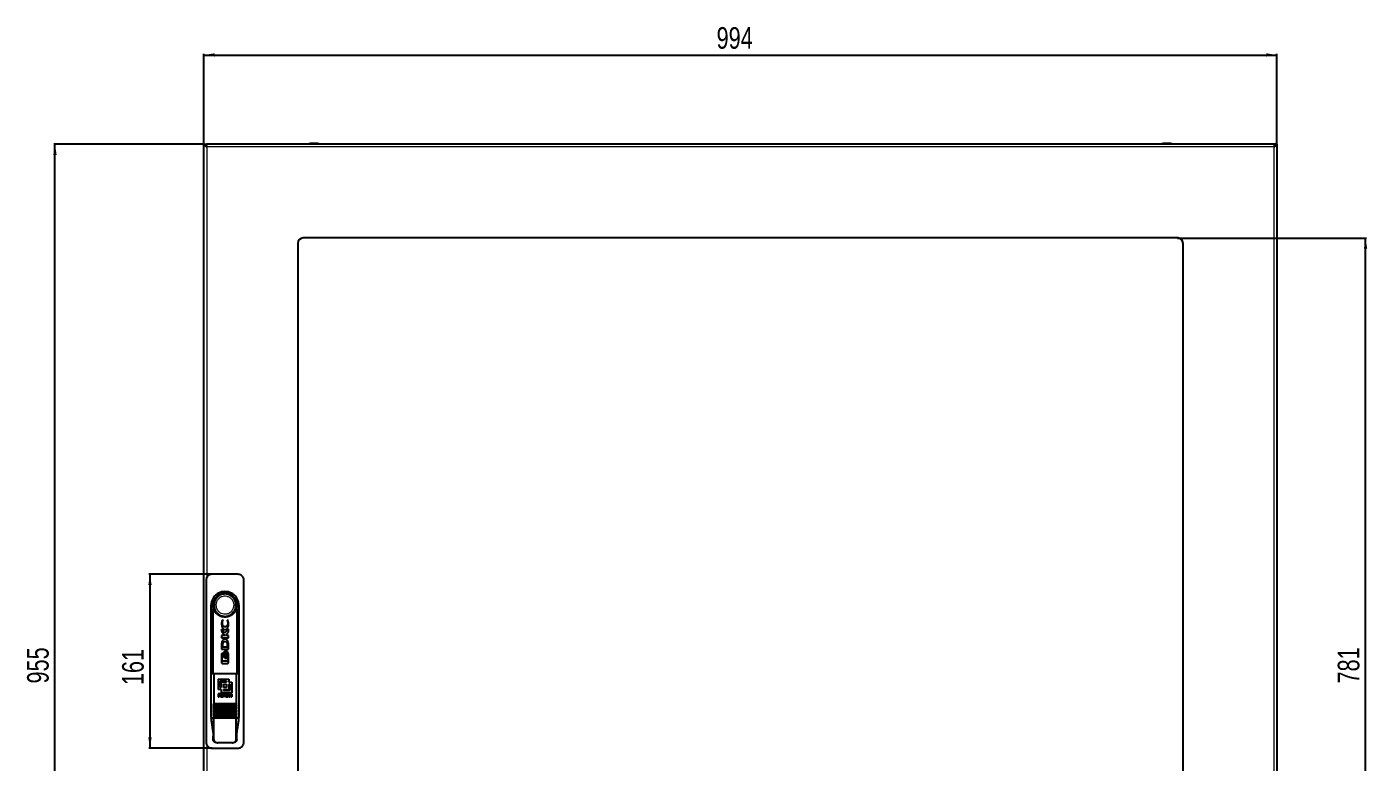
# Model space of a CAD drawing. Header units: millimetres. Extents: x -774 to 1984, y -501 to 869.
# Drawn here: x -774 to 468, y 120 to 801 of the extents above; entities that cross this region are included whole.
import ezdxf

# ---------------------------------------------------------------- set-up
doc = ezdxf.new("R2010")
doc.units = ezdxf.units.MM
doc.layers.add('FORMAT', color=7, linetype='Continuous')
doc.styles.add('SLDTEXTSTYLE0', font='TXT', dxfattribs={"width": 0.75})
doc.dimstyles.new('SLDDIMSTYLE0', dxfattribs={"dimtxt": 20, "dimasz": 10, "dimexe": 0, "dimexo": 0.0625, "dimgap": 5, "dimtad": 2, "dimdec": 1, "dimrnd": 1e-09, "dimzin": 12, "dimdsep": 46, "dimtxsty": 'SLDTEXTSTYLE0', "dimsah": 1, "dimcen": 0.09, "dimadec": 0, "dimazin": 3, "dimtfac": 1, "dimtofl": 0, "dimtmove": 0, "dimatfit": 3, "dimfxl": 0, "dimfrac": 2, "dimtolj": 1, "dimtzin": 12, "dimarcsym": 0})

# ---------------------------------------------------------------- blocks, each defined once
blk = doc.blocks.new('_D')
at = {"layer": 'FORMAT'}
for p, q in [((-609.7, 692.2), (-609.7, 775.7)), ((-609.7, 774.7), (384.3, 774.7)), ((384.3, 692.2), (384.3, 775.7))]:
    blk.add_line(p, q, dxfattribs=at)
for points in [[(-609.7, 774.7), (-599.7, 773.2), (-599.7, 776.3)], [(384.3, 774.7), (374.3, 776.3), (374.3, 773.2)]]:
    blk.add_solid(points, dxfattribs=at)
at = {"layer": 'FORMAT', "insert": (-134.8, 800.5), "char_height": 20, "attachment_point": 1, "style": 'SLDTEXTSTYLE0'}
blk.add_mtext('994', dxfattribs=at)
blk = doc.blocks.new('_D_1')
at = {"layer": 'FORMAT'}
for p, q in [((-609.7, 692.2), (-748.7, 692.2)), ((-747.7, -262.8), (-747.7, 692.2)), ((-609.7, -262.8), (-748.7, -262.8))]:
    blk.add_line(p, q, dxfattribs=at)
for points in [[(-747.7, 692.2), (-749.2, 682.2), (-746.1, 682.2)], [(-747.7, -262.8), (-746.1, -252.8), (-749.2, -252.8)]]:
    blk.add_solid(points, dxfattribs=at)
at = {"layer": 'FORMAT', "insert": (-773.5, 192.6), "char_height": 20, "attachment_point": 1, "rotation": 90, "style": 'SLDTEXTSTYLE0'}
blk.add_mtext('955', dxfattribs=at)
blk = doc.blocks.new('_D_3')
at = {"layer": 'FORMAT'}
for p, q in [((292.3, 605.2), (467.3, 605.2)), ((466.3, -175.8), (466.3, 605.2)), ((292.3, -175.8), (467.3, -175.8))]:
    blk.add_line(p, q, dxfattribs=at)
for points in [[(466.3, 605.2), (464.8, 595.2), (467.9, 595.2)], [(466.3, -175.8), (467.9, -165.8), (464.8, -165.8)]]:
    blk.add_solid(points, dxfattribs=at)
at = {"layer": 'FORMAT', "insert": (440.6, 192.6), "char_height": 20, "attachment_point": 1, "rotation": 90, "style": 'SLDTEXTSTYLE0'}
blk.add_mtext('781', dxfattribs=at)
blk = doc.blocks.new('_D_4')
at = {"layer": 'FORMAT'}
for p, q in [((-602.2, 293.7), (-660.7, 293.7)), ((-659.7, 293.7), (-659.7, 132.7)), ((-602.2, 132.7), (-660.7, 132.7))]:
    blk.add_line(p, q, dxfattribs=at)
for points in [[(-659.7, 293.7), (-661.2, 283.7), (-658.1, 283.7)], [(-659.7, 132.7), (-658.1, 142.7), (-661.2, 142.7)]]:
    blk.add_solid(points, dxfattribs=at)
at = {"layer": 'FORMAT', "insert": (-685.5, 191.1), "char_height": 20, "attachment_point": 1, "rotation": 90, "style": 'SLDTEXTSTYLE0'}
blk.add_mtext('161', dxfattribs=at)

msp = doc.modelspace()

# ---------------------------------------------------------------- linework, layer by layer
at = {"color": 7, "linetype": 'Continuous', "lineweight": 25}
for p, q in [((-609.67, 692.23), (-607.67, 692.23)), ((-609.67, -262.77), (-609.67, 692.23)), ((-607.37, 690.5), (-607.37, 692.23)), ((382.03, 692.23), (-607.37, 692.23)), ((382.03, 692.23), (382.03, 690.53)), ((384.33, 692.23), (382.33, 692.23)), ((384.33, -262.77), (384.33, 692.23)), ((-522.67, 600.23), (-522.67, -170.77)), ((292.33, 605.23), (-517.67, 605.23)), ((297.33, -170.77), (297.33, 600.23)), ((-607.67, 288.23), (-607.67, 138.23)), ((-578.17, 293.73), (-602.17, 293.73)), ((-572.67, 138.23), (-572.67, 288.23)), ((-603.17, 264.73), (-603.17, 161.73)), ((-601.17, 201.73), (-601.17, 261.73)), ((-601.17, 261.73), (-601.17, 261.73)), ((-579.17, 261.73), (-579.17, 201.73)), ((-579.17, 261.73), (-579.17, 261.73)), ((-577.17, 161.73), (-577.17, 264.73)), ((-592.87, 251.4), (-593.4, 248.25)), ((-591.79, 251.03), (-592.87, 251.4)), ((-591.79, 250.74), (-591.79, 251.03)), ((-587.38, 251.01), (-588.19, 251.29)), ((-588.19, 251.29), (-588.19, 251.05)), ((-586.95, 248.22), (-587.38, 251.01)), ((-590.53, 239.06), (-593.32, 242.85)), ((-593.32, 242.85), (-593.32, 241.16)), ((-593.32, 241.16), (-590.36, 237.17)), ((-590.36, 237.17), (-593.32, 237.17)), ((-593.32, 237.17), (-593.32, 234.95)), ((-587.03, 242.94), (-590.53, 239.06)), ((-589.67, 237.17), (-587.03, 240.21)), ((-587.03, 237.17), (-589.67, 237.17)), ((-587.03, 240.21), (-587.03, 242.94)), ((-587.03, 234.95), (-587.03, 237.17)), ((-593.32, 234.95), (-587.03, 234.95)), ((-593.31, 228.54), (-593.31, 224.31)), ((-593.31, 224.31), (-587.02, 224.31)), ((-592.36, 229.21), (-592.44, 228.23)), ((-592.44, 228.23), (-592.44, 226.68)), ((-592.44, 226.68), (-587.8, 226.68)), ((-587.8, 226.68), (-587.8, 228.1)), ((-587.05, 229.37), (-587.23, 230.99)), ((-587.02, 228.37), (-587.05, 229.37)), ((-587.02, 228.35), (-587.02, 228.37)), ((-587.02, 228.33), (-587.02, 228.35)), ((-587.02, 224.31), (-587.02, 228.33)), ((-593.32, 219.72), (-593.32, 211.88)), ((-592.81, 213.34), (-592.81, 219.59)), ((-592.81, 219.59), (-592.23, 219.59)), ((-587.51, 213.34), (-592.81, 213.34)), ((-592.23, 220.37), (-592.66, 220.37)), ((-592.66, 211.23), (-587.69, 211.23)), ((-592.23, 219.59), (-592.23, 220.37)), ((-590.5, 216.41), (-590.23, 216.55)), ((-590.21, 222.08), (-590.44, 222.22)), ((-590.3, 215.94), (-589.62, 215.94)), ((-589.47, 222.6), (-590.15, 222.6)), ((-590.08, 216.66), (-589.84, 216.94)), ((-589.84, 221.68), (-590.07, 221.96)), ((-589.73, 219.31), (-589.46, 220.87)), ((-589.45, 217.74), (-589.73, 219.31)), ((-589.46, 220.87), (-589.69, 221.43)), ((-589.68, 217.18), (-589.45, 217.74)), ((-589.23, 215.94), (-588.53, 215.94)), ((-588.38, 222.6), (-589.08, 222.6)), ((-587.51, 217.02), (-587.51, 213.34)), ((-587.03, 211.88), (-587.03, 219.72)), ((-603.14, 201.73), (-603.14, 161.23)), ((-603.14, 201.73), (-600.52, 201.73)), ((-600.52, 201.73), (-579.83, 201.73)), ((-600.52, 201.73), (-600.52, 173.73)), ((-579.83, 201.73), (-579.83, 173.73)), ((-579.83, 201.73), (-577.21, 201.73)), ((-577.21, 201.73), (-577.21, 161.23)), ((-596.52, 196.73), (-586.76, 196.73)), ((-596.52, 196.73), (-596.52, 186.97)), ((-593.59, 186.97), (-596.52, 186.97)), ((-594.56, 194.78), (-594.56, 188.92)), ((-594.56, 194.78), (-588.71, 194.78)), ((-593.59, 188.92), (-594.56, 188.92)), ((-593.59, 193.8), (-593.59, 188.92)), ((-588.71, 193.8), (-593.59, 193.8)), ((-593.59, 186.97), (-593.59, 184.04)), ((-591.64, 191.85), (-591.64, 188.92)), ((-591.64, 191.85), (-588.71, 191.85)), ((-588.71, 188.92), (-591.64, 188.92)), ((-591.64, 186.97), (-591.64, 185.99)), ((-591.64, 186.97), (-586.76, 186.97)), ((-588.71, 194.78), (-588.71, 193.8)), ((-588.71, 191.85), (-588.71, 188.92)), ((-586.76, 196.73), (-586.76, 193.8)), ((-586.76, 193.8), (-583.83, 193.8)), ((-586.76, 191.85), (-586.76, 186.97)), ((-586.76, 191.85), (-585.78, 191.85)), ((-585.78, 191.85), (-585.78, 185.99)), ((-583.83, 193.8), (-583.83, 184.04)), ((-594.45, 183.17), (-596.51, 183.17)), ((-596.51, 183.17), (-596.51, 180.2)), ((-596.51, 180.2), (-595.64, 180.2)), ((-595.64, 182.67), (-595.64, 181.87)), ((-595.64, 182.67), (-594.57, 182.67)), ((-594.61, 181.87), (-595.64, 181.87)), ((-595.64, 181.38), (-595.64, 180.2)), ((-595.64, 181.38), (-594.71, 181.38)), ((-594.08, 180.9), (-594.06, 180.58)), ((-593.93, 180.2), (-592.97, 180.2)), ((-583.83, 184.04), (-593.59, 184.04)), ((-593.14, 180.63), (-593.16, 180.99)), ((-593.14, 180.63), (-593.14, 180.62)), ((-592.97, 180.29), (-592.97, 180.2)), ((-591.13, 183.17), (-592.67, 180.2)), ((-592.67, 180.2), (-591.73, 180.2)), ((-591.73, 180.2), (-591.45, 180.81)), ((-585.78, 185.99), (-591.64, 185.99)), ((-591.45, 180.81), (-589.78, 180.81)), ((-591.22, 181.3), (-590.62, 182.57)), ((-590.02, 181.3), (-591.22, 181.3)), ((-590.11, 183.17), (-591.13, 183.17)), ((-590.62, 182.57), (-590.02, 181.3)), ((-588.56, 180.2), (-590.11, 183.17)), ((-589.78, 180.81), (-589.49, 180.2)), ((-589.49, 180.2), (-588.56, 180.2)), ((-586.79, 183.17), (-588.1, 183.17)), ((-588.1, 183.17), (-588.1, 180.2)), ((-588.1, 180.2), (-587.26, 180.2)), ((-587.26, 182.59), (-587.26, 180.2)), ((-587.26, 182.59), (-586.39, 180.2)), ((-585.93, 180.91), (-586.79, 183.17)), ((-586.39, 180.2), (-585.47, 180.2)), ((-585.08, 183.17), (-585.93, 180.91)), ((-585.47, 180.2), (-584.6, 182.59)), ((-583.76, 183.17), (-585.08, 183.17)), ((-584.6, 182.59), (-584.6, 180.2)), ((-584.6, 180.2), (-583.76, 180.2)), ((-583.76, 183.17), (-583.76, 180.2)), ((-600.77, 173.63), (-600.57, 173.63)), ((-579.78, 173.63), (-600.57, 173.63)), ((-579.78, 172.23), (-600.57, 172.23)), ((-579.78, 170.83), (-600.57, 170.83)), ((-579.78, 169.43), (-600.57, 169.43)), ((-579.78, 168.03), (-600.57, 168.03)), ((-579.78, 166.63), (-600.57, 166.63)), ((-579.78, 165.23), (-600.57, 165.23)), ((-579.78, 163.83), (-600.57, 163.83)), ((-600.52, 162.53), (-600.52, 161.23)), ((-579.83, 162.53), (-579.83, 161.23)), ((-579.78, 173.63), (-579.57, 173.63)), ((-603.14, 161.23), (-600.52, 161.23)), ((-603.14, 160.73), (-600.52, 160.73)), ((-601.17, 160.73), (-601.17, 161.23)), ((-600.52, 161.23), (-579.83, 161.23)), ((-600.52, 140.73), (-600.52, 160.73)), ((-600.52, 160.73), (-579.83, 160.73)), ((-579.83, 161.23), (-577.21, 161.23)), ((-579.83, 140.73), (-579.83, 160.73)), ((-579.83, 160.73), (-577.21, 160.73)), ((-579.17, 161.23), (-579.17, 160.73)), ((-601.13, 140.73), (-601.13, 143.82)), ((-596.9, 137.73), (-597.83, 137.73)), ((-583.44, 137.73), (-596.9, 137.73)), ((-582.51, 137.73), (-583.44, 137.73)), ((-579.21, 140.73), (-579.21, 143.82)), ((-602.17, 132.73), (-578.17, 132.73))]:
    msp.add_line(p, q, dxfattribs=at)
at = {"color": 8, "linetype": 'Continuous', "lineweight": 18}
for p, q in [((-607.07, 689.63), (-607.07, 290.72)), ((381.73, 689.63), (-607.07, 689.63)), ((-507.67, 692.35), (-512.53, 692.35)), ((-507.67, 692.48), (-512.42, 692.48)), ((-502.92, 692.48), (-507.67, 692.48)), ((-502.81, 692.35), (-507.67, 692.35)), ((287.19, 692.35), (277.47, 692.35)), ((287.08, 692.48), (277.58, 692.48)), ((381.73, -260.17), (381.73, 689.63)), ((-600.52, 173.73), (-579.83, 173.73)), ((-601.13, 140.73), (-600.52, 140.73)), ((-579.83, 140.73), (-579.21, 140.73)), ((-607.07, 135.76), (-607.07, -260.17))]:
    msp.add_line(p, q, dxfattribs=at)
at = {"color": 7, "linetype": 'Continuous', "lineweight": 25}
for centre, radius, start, end in [((-512.41, 692.35), 0.126, 96.02558, 180), ((-486.77, 692.29), 25.77, 179.86102, 180.13898), ((-507.67, 647.48), 45.25, 90.0016, 96.02558), ((-507.67, 647.48), 45.25, 83.97442, 89.9984), ((-502.94, 692.35), 0.126, 0, 83.97442), ((-528.58, 692.29), 25.77, 359.86102, 0.13898), ((277.59, 692.35), 0.126, 96.02558, 180), ((303.23, 692.29), 25.77, 179.86102, 180.13898), ((282.33, 647.48), 45.25, 90.0016, 96.02558), ((282.33, 647.48), 45.25, 83.97442, 89.9984), ((287.06, 692.35), 0.126, 0, 83.97442), ((261.42, 692.29), 25.77, 359.86102, 0.13898), ((-517.67, 600.23), 5, 90, 180), ((292.33, 600.23), 5, 0, 90), ((-590.17, 264.73), 11.4, 344.74488, 195.25752), ((-590.17, 264.73), 13, 35.39435, 144.60565), ((-590.17, 264.73), 13, 144.60565, 180), ((-590.17, 264.73), 13, 0, 35.39435), ((-590.17, 161.73), 13, 180, 184.41172), ((-590.17, 161.73), 13, 355.58829, 0)]:
    msp.add_arc(centre, radius, start, end, dxfattribs=at)
for points, knots in [([(-609.67, 692.23), (-609.67, 692.12), (-609.66, 692.01), (-609.59, 691.79), (-609.54, 691.69), (-609.41, 691.47), (-609.33, 691.36), (-609.14, 691.14), (-609.03, 691.04), (-608.79, 690.82), (-608.66, 690.71), (-608.37, 690.49), (-608.22, 690.39), (-607.75, 690.06), (-607.42, 689.85), (-607.07, 689.63)], [0, 0, 0, 0, 0.125, 0.125, 0.25, 0.25, 0.375, 0.375, 0.5, 0.5, 0.625, 0.625, 0.75, 0.75, 1, 1, 1, 1]), ([(-607.67, 692.23), (-607.67, 691.79), (-607.61, 691.36), (-607.39, 690.5), (-607.23, 690.06), (-607.07, 689.63)], [0, 0, 0, 0, 0.5, 0.5, 1, 1, 1, 1]), ([(-607.07, 689.63), (-607.1, 689.97), (-607.12, 690.31), (-607.17, 690.94), (-607.2, 691.23), (-607.25, 691.71), (-607.27, 691.9), (-607.32, 692.16), (-607.35, 692.23), (-607.37, 692.23)], [0, 0, 0, 0, 0.25, 0.25, 0.5, 0.5, 0.75, 0.75, 1, 1, 1, 1]), ([(381.73, 689.63), (381.89, 690.06), (382.04, 690.49), (382.26, 691.36), (382.33, 691.79), (382.33, 692.23)], [0, 0, 0, 0, 0.5, 0.5, 1, 1, 1, 1]), ([(381.73, 689.63), (381.9, 689.74), (382.07, 689.85), (382.4, 690.06), (382.57, 690.17), (382.88, 690.39), (383.03, 690.5), (383.31, 690.71), (383.45, 690.82), (383.69, 691.04), (383.8, 691.15), (383.98, 691.36), (384.07, 691.47), (384.26, 691.8), (384.33, 692.01), (384.33, 692.23)], [0, 0, 0, 0, 0.125, 0.125, 0.25, 0.25, 0.375, 0.375, 0.5, 0.5, 0.625, 0.625, 0.75, 0.75, 1, 1, 1, 1]), ([(382.03, 692.23), (382, 692.23), (381.98, 692.16), (381.93, 691.9), (381.9, 691.71), (381.85, 691.23), (381.83, 690.94), (381.78, 690.31), (381.75, 689.97), (381.73, 689.63)], [0, 0, 0, 0, 0.25, 0.25, 0.5, 0.5, 0.75, 0.75, 1, 1, 1, 1]), ([(-602.17, 293.73), (-602.32, 293.72), (-602.63, 293.72), (-603.09, 293.66), (-603.54, 293.56), (-603.99, 293.43), (-604.42, 293.26), (-604.83, 293.05), (-605.23, 292.81), (-605.61, 292.53), (-606.07, 292.13), (-606.49, 291.66), (-606.84, 291.15), (-607.14, 290.61), (-607.38, 290.04), (-607.53, 289.49), (-607.62, 289.04), (-607.67, 288.64), (-607.67, 288.33), (-607.67, 288.23)], [0, 0, 0, 0, 0.0527523, 0.1058708, 0.1601446, 0.2148175, 0.2675697, 0.3206883, 0.374962, 0.4296349, 0.4823872, 0.5896841, 0.644357, 0.6971092, 0.8044061, 0.859079, 0.8940466, 0.9644917, 1, 1, 1, 1]), ([(-572.67, 288.23), (-572.69, 288.53), (-572.72, 289.15), (-572.96, 290.05), (-573.34, 290.9), (-573.85, 291.67), (-574.49, 292.35), (-575.24, 292.91), (-576.07, 293.34), (-576.85, 293.59), (-577.56, 293.71), (-577.97, 293.72), (-578.17, 293.73)], [0, 0, 0, 0, 0.105841, 0.2147513, 0.3205922, 0.4295025, 0.5353451, 0.6442572, 0.7501001, 0.8590125, 0.9290737, 1, 1, 1, 1]), ([(-579.17, 261.73), (-579.19, 261.68), (-579.22, 261.58), (-579.28, 261.49), (-579.36, 261.43), (-579.45, 261.43), (-579.54, 261.45), (-579.59, 261.51), (-579.61, 261.5), (-579.64, 261.47), (-579.7, 261.37), (-579.76, 261.23), (-579.86, 261), (-579.99, 260.72), (-580.19, 260.26), (-580.48, 259.7), (-580.86, 259.06), (-581.3, 258.44), (-581.77, 257.86), (-582.32, 257.27), (-582.95, 256.7), (-583.67, 256.15), (-584.43, 255.65), (-585.24, 255.21), (-586.09, 254.85), (-586.96, 254.55), (-587.87, 254.32), (-588.79, 254.17), (-589.72, 254.1), (-590.66, 254.1), (-591.6, 254.18), (-592.53, 254.34), (-593.44, 254.57), (-594.33, 254.88), (-595.2, 255.26), (-596.03, 255.72), (-596.8, 256.23), (-597.53, 256.81), (-598.21, 257.46), (-598.77, 258.09), (-599.21, 258.66), (-599.55, 259.17), (-599.87, 259.7), (-600.15, 260.25), (-600.36, 260.72), (-600.52, 261.09), (-600.62, 261.3), (-600.69, 261.44), (-600.72, 261.49), (-600.74, 261.51), (-600.77, 261.49), (-600.83, 261.45), (-600.91, 261.42), (-601, 261.44), (-601.1, 261.52), (-601.15, 261.66), (-601.17, 261.73)], [0, 0, 0, 0, 0.0148722, 0.0298742, 0.0452665, 0.0607869, 0.080581, 0.0842415, 0.0858579, 0.0884643, 0.0918703, 0.0977539, 0.1037712, 0.1149479, 0.1262475, 0.1488841, 0.1711859, 0.1935962, 0.2163407, 0.2391982, 0.2659368, 0.2928562, 0.32034, 0.3480167, 0.3752537, 0.4026759, 0.4306791, 0.458882, 0.4864702, 0.5142485, 0.5426264, 0.5712115, 0.5988937, 0.6267693, 0.6552574, 0.6839587, 0.7114773, 0.7391909, 0.7675254, 0.7960773, 0.8143737, 0.8327293, 0.8512678, 0.8698689, 0.8881646, 0.8974242, 0.9068925, 0.9103197, 0.9130195, 0.9148572, 0.9167197, 0.924546, 0.9402114, 0.9560149, 0.9778131, 1, 1, 1, 1]), ([(-592.58, 248.31), (-592.54, 248.74), (-592.48, 249.62), (-592.02, 250.36), (-591.79, 250.74)], [0, 0, 0, 0, 0.5009634, 1, 1, 1, 1]), ([(-588.19, 251.05), (-588.02, 250.61), (-587.69, 249.72), (-587.65, 248.78), (-587.63, 248.31)], [0, 0, 0, 0, 0.5000842, 1, 1, 1, 1]), ([(-593.4, 248.25), (-593.37, 247.66), (-593.32, 246.47), (-592.82, 244.77), (-592.08, 243.45), (-591.25, 242.8), (-590.7, 242.58), (-590.4, 242.55), (-590.25, 242.54)], [0, 0, 0, 0, 0.2502823, 0.4993933, 0.7487907, 0.8746994, 0.9372862, 1, 1, 1, 1]), ([(-590.1, 245.04), (-590.29, 245.06), (-590.67, 245.1), (-591.18, 245.35), (-591.62, 245.71), (-592.09, 246.3), (-592.49, 247.17), (-592.55, 247.93), (-592.58, 248.31)], [0, 0, 0, 0, 0.1244159, 0.2483566, 0.3739824, 0.5001693, 0.7493996, 1, 1, 1, 1]), ([(-590.25, 242.54), (-589.95, 242.57), (-589.33, 242.62), (-588.5, 243.08), (-587.89, 243.78), (-587.34, 244.88), (-587, 246.39), (-586.96, 247.61), (-586.95, 248.22)], [0, 0, 0, 0, 0.1252623, 0.2501242, 0.3753839, 0.500707, 0.7503222, 1, 1, 1, 1]), ([(-587.63, 248.31), (-587.66, 247.93), (-587.71, 247.18), (-588.11, 246.31), (-588.58, 245.71), (-589.02, 245.35), (-589.53, 245.1), (-589.91, 245.06), (-590.1, 245.04)], [0, 0, 0, 0, 0.2499646, 0.4978209, 0.6230141, 0.7485813, 0.8742843, 1, 1, 1, 1]), ([(-592.66, 232.08), (-592.79, 231.8), (-593.05, 231.25), (-593.26, 230.05), (-593.29, 229.15), (-593.31, 228.54)], [0, 0, 0, 0, 0.249362, 0.4996719, 1, 1, 1, 1]), ([(-587.23, 230.99), (-587.32, 231.29), (-587.5, 231.88), (-588.01, 232.68), (-588.7, 233.31), (-589.56, 233.72), (-590.51, 233.76), (-591.4, 233.45), (-592.14, 232.85), (-592.49, 232.34), (-592.66, 232.08)], [0, 0, 0, 0, 0.1255568, 0.2501397, 0.3754769, 0.5000684, 0.6244194, 0.7493773, 0.8740706, 1, 1, 1, 1]), ([(-590.15, 231.23), (-590.44, 231.22), (-590.86, 231.21), (-591.4, 231.02), (-591.76, 230.78), (-592, 230.43), (-592.21, 229.9), (-592.3, 229.48), (-592.36, 229.21)], [0, 0, 0, 0, 0.2494324, 0.37514, 0.4993561, 0.6234585, 0.749245, 1, 1, 1, 1]), ([(-587.8, 228.1), (-587.81, 228.47), (-587.83, 229.22), (-588.03, 230.17), (-588.51, 230.78), (-589.18, 231.18), (-589.76, 231.21), (-590.15, 231.23)], [0, 0, 0, 0, 0.2484271, 0.4973724, 0.6229029, 0.7485104, 1, 1, 1, 1]), ([(-592.66, 220.37), (-592.74, 220.36), (-592.91, 220.35), (-593.13, 220.2), (-593.26, 220.02), (-593.31, 219.85), (-593.32, 219.77), (-593.32, 219.72)], [0, 0, 0, 0, 0.2494454, 0.4989987, 0.7485105, 0.8738593, 1, 1, 1, 1]), ([(-593.32, 211.88), (-593.32, 211.84), (-593.31, 211.75), (-593.26, 211.59), (-593.13, 211.41), (-592.92, 211.26), (-592.74, 211.24), (-592.66, 211.23)], [0, 0, 0, 0, 0.1253881, 0.2505914, 0.5001924, 0.7498055, 1, 1, 1, 1]), ([(-590.44, 222.22), (-590.57, 222.16), (-590.83, 222.04), (-591.24, 221.63), (-591.6, 221), (-591.85, 220.17), (-591.88, 219.59), (-591.89, 219.31)], [0, 0, 0, 0, 0.1246003, 0.2489765, 0.5004054, 0.7493329, 1, 1, 1, 1]), ([(-591.89, 219.31), (-591.88, 219.03), (-591.85, 218.47), (-591.61, 217.65), (-591.27, 217.02), (-590.87, 216.61), (-590.62, 216.48), (-590.5, 216.41)], [0, 0, 0, 0, 0.24873067, 0.49737733, 0.75052803, 0.87523315, 1, 1, 1, 1]), ([(-591.38, 219.31), (-591.33, 219.82), (-591.26, 220.6), (-590.81, 221.57), (-590.41, 221.91), (-590.21, 222.08)], [0, 0, 0, 0, 0.4989654, 0.74992197, 1, 1, 1, 1]), ([(-590.23, 216.55), (-590.43, 216.72), (-590.82, 217.06), (-591.26, 218.02), (-591.33, 218.79), (-591.38, 219.31)], [0, 0, 0, 0, 0.2495753, 0.5008418, 1, 1, 1, 1]), ([(-590.07, 221.96), (-590.24, 221.78), (-590.58, 221.43), (-590.97, 220.52), (-591.04, 219.79), (-591.08, 219.31)], [0, 0, 0, 0, 0.25019274, 0.50015838, 1, 1, 1, 1]), ([(-591.08, 219.31), (-591.04, 218.82), (-590.97, 218.1), (-590.58, 217.19), (-590.25, 216.84), (-590.08, 216.66)], [0, 0, 0, 0, 0.4995843, 0.7495271, 1, 1, 1, 1]), ([(-590.57, 219.31), (-590.54, 219.73), (-590.5, 220.36), (-590.2, 221.16), (-589.96, 221.51), (-589.84, 221.68)], [0, 0, 0, 0, 0.5014603, 0.750257, 1, 1, 1, 1]), ([(-589.84, 216.94), (-589.96, 217.11), (-590.2, 217.46), (-590.49, 218.26), (-590.54, 218.89), (-590.57, 219.31)], [0, 0, 0, 0, 0.2508953, 0.500775, 1, 1, 1, 1]), ([(-588.8, 219.31), (-588.85, 218.66), (-588.93, 217.69), (-589.44, 216.67), (-589.86, 216.17), (-590.15, 216.02), (-590.3, 215.94)], [0, 0, 0, 0, 0.4971459, 0.7483739, 0.8746499, 1, 1, 1, 1]), ([(-589.69, 221.43), (-589.86, 221.1), (-590.19, 220.43), (-590.23, 219.68), (-590.24, 219.31)], [0, 0, 0, 0, 0.4984332, 1, 1, 1, 1]), ([(-590.24, 219.31), (-590.23, 218.93), (-590.19, 218.18), (-589.85, 217.51), (-589.68, 217.18)], [0, 0, 0, 0, 0.5014711, 1, 1, 1, 1]), ([(-590.15, 222.6), (-590.02, 222.52), (-589.76, 222.34), (-589.39, 221.84), (-588.92, 220.86), (-588.85, 219.93), (-588.8, 219.31)], [0, 0, 0, 0, 0.12567833, 0.25113951, 0.5015899, 1, 1, 1, 1]), ([(-589.62, 215.94), (-589.48, 216.02), (-589.19, 216.17), (-588.77, 216.67), (-588.26, 217.69), (-588.18, 218.66), (-588.13, 219.31)], [0, 0, 0, 0, 0.1252924, 0.2510094, 0.5010488, 1, 1, 1, 1]), ([(-588.13, 219.31), (-588.18, 219.92), (-588.25, 220.85), (-588.71, 221.84), (-589.08, 222.34), (-589.34, 222.52), (-589.47, 222.6)], [0, 0, 0, 0, 0.4961681, 0.7477028, 0.8741115, 1, 1, 1, 1]), ([(-587.74, 219.31), (-587.79, 218.66), (-587.86, 217.69), (-588.37, 216.67), (-588.8, 216.17), (-589.09, 216.02), (-589.23, 215.94)], [0, 0, 0, 0, 0.4971542, 0.7483802, 0.8746534, 1, 1, 1, 1]), ([(-589.08, 222.6), (-588.95, 222.52), (-588.69, 222.34), (-588.32, 221.84), (-587.85, 220.86), (-587.78, 219.93), (-587.74, 219.31)], [0, 0, 0, 0, 0.1256773, 0.2511366, 0.5015854, 1, 1, 1, 1]), ([(-588.53, 215.94), (-588.42, 216), (-588.19, 216.1), (-587.82, 216.46), (-587.64, 216.8), (-587.51, 217.02)], [0, 0, 0, 0, 0.2481114, 0.4958631, 1, 1, 1, 1]), ([(-587.03, 219.72), (-587.05, 220), (-587.1, 220.54), (-587.39, 221.32), (-587.72, 221.92), (-588.04, 222.36), (-588.27, 222.52), (-588.38, 222.6)], [0, 0, 0, 0, 0.2498218, 0.4993095, 0.7487414, 0.8748789, 1, 1, 1, 1]), ([(-587.69, 211.23), (-587.6, 211.24), (-587.43, 211.26), (-587.21, 211.41), (-587.09, 211.59), (-587.04, 211.75), (-587.03, 211.84), (-587.03, 211.88)], [0, 0, 0, 0, 0.2494374, 0.4989967, 0.7485162, 0.8738601, 1, 1, 1, 1]), ([(-594.71, 181.38), (-594.6, 181.37), (-594.44, 181.37), (-594.27, 181.31), (-594.18, 181.24), (-594.12, 181.14), (-594.09, 181.02), (-594.08, 180.93), (-594.08, 180.9)], [0, 0, 0, 0, 0.3623072, 0.4997618, 0.6038945, 0.7077513, 0.8881589, 1, 1, 1, 1]), ([(-593.92, 182.27), (-593.93, 182.23), (-593.93, 182.15), (-593.99, 182.05), (-594.08, 181.97), (-594.29, 181.88), (-594.47, 181.88), (-594.61, 181.87)], [0, 0, 0, 0, 0.1448477, 0.2595538, 0.3741459, 0.5488424, 1, 1, 1, 1]), ([(-594.57, 182.67), (-594.43, 182.67), (-594.25, 182.66), (-594.05, 182.56), (-593.97, 182.47), (-593.93, 182.37), (-593.93, 182.3), (-593.92, 182.27)], [0, 0, 0, 0, 0.4647786, 0.6394977, 0.7667833, 0.8944855, 1, 1, 1, 1]), ([(-593.05, 182.33), (-593.06, 182.42), (-593.07, 182.59), (-593.18, 182.8), (-593.37, 182.97), (-593.79, 183.15), (-594.18, 183.16), (-594.45, 183.17)], [0, 0, 0, 0, 0.1491412, 0.264134, 0.3788516, 0.5602325, 1, 1, 1, 1]), ([(-594.06, 180.58), (-594.06, 180.54), (-594.05, 180.47), (-594.03, 180.35), (-593.98, 180.26), (-593.94, 180.2), (-593.93, 180.2)], [0, 0, 0, 0, 0.25613945, 0.51269783, 0.91902215, 1, 1, 1, 1]), ([(-593.68, 181.64), (-593.57, 181.67), (-593.39, 181.72), (-593.19, 181.89), (-593.08, 182.08), (-593.05, 182.24), (-593.05, 182.32), (-593.05, 182.33)], [0, 0, 0, 0, 0.3314728, 0.5464809, 0.7625261, 0.960277, 1, 1, 1, 1]), ([(-593.16, 180.99), (-593.17, 181.09), (-593.19, 181.25), (-593.3, 181.45), (-593.46, 181.57), (-593.6, 181.61), (-593.68, 181.64)], [0, 0, 0, 0, 0.3364219, 0.5234602, 0.710673, 1, 1, 1, 1]), ([(-592.97, 180.29), (-593, 180.3), (-593.05, 180.33), (-593.11, 180.41), (-593.14, 180.51), (-593.14, 180.58), (-593.14, 180.62)], [0, 0, 0, 0, 0.2026304, 0.4204058, 0.7280078, 1, 1, 1, 1]), ([(-600.52, 172.33), (-600.56, 172.55), (-600.63, 172.87), (-600.71, 173.3), (-600.75, 173.52), (-600.77, 173.63)], [0, 0, 0, 0, 0.4999933, 0.7499958, 1, 1, 1, 1]), ([(-600.52, 170.93), (-600.56, 171.15), (-600.63, 171.47), (-600.71, 171.9), (-600.75, 172.12), (-600.77, 172.23)], [0, 0, 0, 0, 0.4999933, 0.7499958, 1, 1, 1, 1]), ([(-600.52, 169.53), (-600.56, 169.75), (-600.63, 170.07), (-600.71, 170.5), (-600.75, 170.72), (-600.77, 170.83)], [0, 0, 0, 0, 0.4999933, 0.7499958, 1, 1, 1, 1]), ([(-600.52, 168.13), (-600.56, 168.35), (-600.63, 168.67), (-600.71, 169.1), (-600.75, 169.32), (-600.77, 169.43)], [0, 0, 0, 0, 0.4999933, 0.7499958, 1, 1, 1, 1]), ([(-600.52, 166.73), (-600.56, 166.95), (-600.63, 167.27), (-600.71, 167.7), (-600.75, 167.92), (-600.77, 168.03)], [0, 0, 0, 0, 0.49999327, 0.74999583, 1, 1, 1, 1]), ([(-600.52, 165.33), (-600.56, 165.55), (-600.63, 165.87), (-600.71, 166.3), (-600.75, 166.52), (-600.77, 166.63)], [0, 0, 0, 0, 0.4999933, 0.7499958, 1, 1, 1, 1]), ([(-600.52, 163.93), (-600.56, 164.15), (-600.63, 164.47), (-600.71, 164.9), (-600.75, 165.12), (-600.77, 165.23)], [0, 0, 0, 0, 0.4999933, 0.7499958, 1, 1, 1, 1]), ([(-600.52, 162.53), (-600.56, 162.75), (-600.63, 163.07), (-600.71, 163.5), (-600.75, 163.72), (-600.77, 163.83)], [0, 0, 0, 0, 0.4999933, 0.7499958, 1, 1, 1, 1]), ([(-600.57, 173.63), (-600.56, 173.63), (-600.55, 173.63), (-600.53, 173.66), (-600.52, 173.69), (-600.52, 173.71), (-600.52, 173.73), (-600.52, 173.73)], [0, 0, 0, 0, 0.2956914, 0.5686867, 0.7598531, 0.9519121, 1, 1, 1, 1]), ([(-600.57, 172.23), (-600.56, 172.23), (-600.55, 172.23), (-600.53, 172.26), (-600.52, 172.29), (-600.52, 172.31), (-600.52, 172.33), (-600.52, 172.33)], [0, 0, 0, 0, 0.2956914, 0.5686867, 0.7598531, 0.9519121, 1, 1, 1, 1]), ([(-600.57, 170.83), (-600.56, 170.83), (-600.55, 170.83), (-600.53, 170.86), (-600.52, 170.89), (-600.52, 170.91), (-600.52, 170.93), (-600.52, 170.93)], [0, 0, 0, 0, 0.29569138, 0.56868667, 0.75985305, 0.95191208, 1, 1, 1, 1]), ([(-600.57, 169.43), (-600.56, 169.43), (-600.55, 169.43), (-600.53, 169.46), (-600.52, 169.49), (-600.52, 169.51), (-600.52, 169.53), (-600.52, 169.53)], [0, 0, 0, 0, 0.29569138, 0.56868667, 0.75985305, 0.95191208, 1, 1, 1, 1]), ([(-600.57, 168.03), (-600.56, 168.03), (-600.55, 168.03), (-600.53, 168.06), (-600.52, 168.09), (-600.52, 168.11), (-600.52, 168.13), (-600.52, 168.13)], [0, 0, 0, 0, 0.2956914, 0.5686867, 0.7598531, 0.9519121, 1, 1, 1, 1]), ([(-600.57, 166.63), (-600.56, 166.63), (-600.55, 166.63), (-600.53, 166.66), (-600.52, 166.69), (-600.52, 166.71), (-600.52, 166.73), (-600.52, 166.73)], [0, 0, 0, 0, 0.2956914, 0.5686867, 0.7598531, 0.9519121, 1, 1, 1, 1]), ([(-600.57, 165.23), (-600.56, 165.23), (-600.55, 165.23), (-600.53, 165.26), (-600.52, 165.29), (-600.52, 165.31), (-600.52, 165.33), (-600.52, 165.33)], [0, 0, 0, 0, 0.2956914, 0.5686867, 0.7598531, 0.9519121, 1, 1, 1, 1]), ([(-600.57, 163.83), (-600.56, 163.83), (-600.55, 163.83), (-600.53, 163.86), (-600.52, 163.89), (-600.52, 163.91), (-600.52, 163.93), (-600.52, 163.93)], [0, 0, 0, 0, 0.2956914, 0.5686867, 0.7598531, 0.9519121, 1, 1, 1, 1]), ([(-579.83, 172.33), (-581.75, 172.33), (-585.6, 172.33), (-592.53, 172.33), (-597.49, 172.33), (-600.52, 172.33)], [0, 0, 0, 0, 0.2800507, 0.5600468, 1, 1, 1, 1]), ([(-579.83, 170.93), (-581.75, 170.93), (-585.6, 170.93), (-592.53, 170.93), (-597.49, 170.93), (-600.52, 170.93)], [0, 0, 0, 0, 0.2800507, 0.5600468, 1, 1, 1, 1]), ([(-579.83, 169.53), (-581.75, 169.53), (-585.6, 169.53), (-592.53, 169.53), (-597.49, 169.53), (-600.52, 169.53)], [0, 0, 0, 0, 0.2800507, 0.5600468, 1, 1, 1, 1]), ([(-579.83, 168.13), (-581.75, 168.13), (-585.6, 168.13), (-592.53, 168.13), (-597.49, 168.13), (-600.52, 168.13)], [0, 0, 0, 0, 0.2800507, 0.5600468, 1, 1, 1, 1]), ([(-579.83, 166.73), (-581.75, 166.73), (-585.6, 166.73), (-592.53, 166.73), (-597.49, 166.73), (-600.52, 166.73)], [0, 0, 0, 0, 0.28005072, 0.56004677, 1, 1, 1, 1]), ([(-579.83, 165.33), (-581.75, 165.33), (-585.6, 165.33), (-592.53, 165.33), (-597.49, 165.33), (-600.52, 165.33)], [0, 0, 0, 0, 0.2800507, 0.5600468, 1, 1, 1, 1]), ([(-579.83, 163.93), (-581.75, 163.93), (-585.6, 163.93), (-592.53, 163.93), (-597.49, 163.93), (-600.52, 163.93)], [0, 0, 0, 0, 0.2800507, 0.5600468, 1, 1, 1, 1]), ([(-579.83, 162.53), (-581.75, 162.53), (-585.6, 162.53), (-592.53, 162.53), (-597.49, 162.53), (-600.52, 162.53)], [0, 0, 0, 0, 0.2800507, 0.5600468, 1, 1, 1, 1]), ([(-579.83, 173.73), (-579.83, 173.72), (-579.83, 173.7), (-579.82, 173.67), (-579.81, 173.65), (-579.8, 173.63), (-579.78, 173.63), (-579.78, 173.63)], [0, 0, 0, 0, 0.17170867, 0.34298427, 0.5250053, 0.73580203, 1, 1, 1, 1]), ([(-579.57, 173.63), (-579.59, 173.52), (-579.64, 173.25), (-579.73, 172.82), (-579.8, 172.49), (-579.83, 172.33)], [0, 0, 0, 0, 0.249996, 0.6249953, 1, 1, 1, 1]), ([(-579.83, 172.33), (-579.83, 172.32), (-579.83, 172.3), (-579.82, 172.27), (-579.81, 172.25), (-579.8, 172.23), (-579.78, 172.23), (-579.78, 172.23)], [0, 0, 0, 0, 0.1717087, 0.3429843, 0.5250053, 0.735802, 1, 1, 1, 1]), ([(-579.57, 172.23), (-579.59, 172.12), (-579.64, 171.85), (-579.73, 171.42), (-579.8, 171.09), (-579.83, 170.93)], [0, 0, 0, 0, 0.249996, 0.6249953, 1, 1, 1, 1]), ([(-579.83, 170.93), (-579.83, 170.92), (-579.83, 170.9), (-579.82, 170.87), (-579.81, 170.85), (-579.8, 170.83), (-579.78, 170.83), (-579.78, 170.83)], [0, 0, 0, 0, 0.17170867, 0.34298427, 0.5250053, 0.73580203, 1, 1, 1, 1]), ([(-579.57, 170.83), (-579.59, 170.72), (-579.64, 170.45), (-579.73, 170.02), (-579.8, 169.69), (-579.83, 169.53)], [0, 0, 0, 0, 0.249996, 0.6249953, 1, 1, 1, 1]), ([(-579.83, 169.53), (-579.83, 169.52), (-579.83, 169.5), (-579.82, 169.47), (-579.81, 169.45), (-579.8, 169.43), (-579.78, 169.43), (-579.78, 169.43)], [0, 0, 0, 0, 0.1717087, 0.3429843, 0.5250053, 0.735802, 1, 1, 1, 1]), ([(-579.57, 169.43), (-579.59, 169.32), (-579.64, 169.05), (-579.73, 168.62), (-579.8, 168.29), (-579.83, 168.13)], [0, 0, 0, 0, 0.24999603, 0.62499526, 1, 1, 1, 1]), ([(-579.83, 168.13), (-579.83, 168.12), (-579.83, 168.1), (-579.82, 168.07), (-579.81, 168.05), (-579.8, 168.03), (-579.78, 168.03), (-579.78, 168.03)], [0, 0, 0, 0, 0.1717087, 0.3429843, 0.5250053, 0.735802, 1, 1, 1, 1]), ([(-579.57, 168.03), (-579.59, 167.92), (-579.64, 167.65), (-579.73, 167.22), (-579.8, 166.89), (-579.83, 166.73)], [0, 0, 0, 0, 0.249996, 0.6249953, 1, 1, 1, 1]), ([(-579.83, 166.73), (-579.83, 166.72), (-579.83, 166.7), (-579.82, 166.67), (-579.81, 166.65), (-579.8, 166.63), (-579.78, 166.63), (-579.78, 166.63)], [0, 0, 0, 0, 0.1717087, 0.3429843, 0.5250053, 0.735802, 1, 1, 1, 1]), ([(-579.57, 166.63), (-579.59, 166.52), (-579.64, 166.25), (-579.73, 165.82), (-579.8, 165.49), (-579.83, 165.33)], [0, 0, 0, 0, 0.249996, 0.6249953, 1, 1, 1, 1]), ([(-579.83, 165.33), (-579.83, 165.32), (-579.83, 165.3), (-579.82, 165.27), (-579.81, 165.25), (-579.8, 165.23), (-579.78, 165.23), (-579.78, 165.23)], [0, 0, 0, 0, 0.1717087, 0.3429843, 0.5250053, 0.735802, 1, 1, 1, 1]), ([(-579.57, 165.23), (-579.59, 165.12), (-579.64, 164.85), (-579.73, 164.42), (-579.8, 164.09), (-579.83, 163.93)], [0, 0, 0, 0, 0.249996, 0.6249953, 1, 1, 1, 1]), ([(-579.83, 163.93), (-579.83, 163.92), (-579.83, 163.9), (-579.82, 163.87), (-579.81, 163.85), (-579.8, 163.83), (-579.78, 163.83), (-579.78, 163.83)], [0, 0, 0, 0, 0.1717087, 0.3429843, 0.5250053, 0.735802, 1, 1, 1, 1]), ([(-579.57, 163.83), (-579.59, 163.72), (-579.64, 163.45), (-579.73, 163.02), (-579.8, 162.69), (-579.83, 162.53)], [0, 0, 0, 0, 0.249996, 0.6249953, 1, 1, 1, 1]), ([(-603.14, 160.73), (-603.09, 160.1), (-603, 158.84), (-602.78, 156.99), (-602.51, 155.11), (-602.31, 153.82), (-602.2, 153.18)], [0, 0, 0, 0, 0.2496453, 0.4996969, 0.7496841, 1, 1, 1, 1]), ([(-602.2, 153.18), (-602.01, 152.01), (-601.62, 149.64), (-601.19, 146.44), (-601.15, 144.44), (-601.13, 143.82)], [0, 0, 0, 0, 0.4010146, 0.8123709, 1, 1, 1, 1]), ([(-579.21, 143.82), (-579.2, 144.49), (-579.17, 145.84), (-578.93, 148.11), (-578.57, 150.59), (-578.29, 152.31), (-578.14, 153.18)], [0, 0, 0, 0, 0.2008823, 0.4071697, 0.701581, 1, 1, 1, 1]), ([(-578.14, 153.18), (-578.04, 153.82), (-577.83, 155.1), (-577.57, 156.98), (-577.35, 158.83), (-577.25, 160.1), (-577.21, 160.73)], [0, 0, 0, 0, 0.24941201, 0.49922546, 0.74952386, 1, 1, 1, 1]), ([(-607.67, 138.23), (-607.67, 138.08), (-607.66, 137.77), (-607.6, 137.31), (-607.51, 136.86), (-607.37, 136.41), (-607.14, 135.84), (-606.84, 135.29), (-606.48, 134.79), (-606.07, 134.33), (-605.61, 133.91), (-605.1, 133.56), (-604.69, 133.33), (-604.28, 133.14), (-603.84, 132.98), (-603.44, 132.87), (-602.98, 132.78), (-602.58, 132.74), (-602.27, 132.73), (-602.17, 132.73)], [0, 0, 0, 0, 0.0527513, 0.1058689, 0.1601416, 0.2148134, 0.2675647, 0.3748595, 0.4295314, 0.4822835, 0.58958, 0.6442527, 0.697005, 0.7501235, 0.8043973, 0.8590702, 0.89404, 0.9644894, 1, 1, 1, 1]), ([(-597.83, 137.73), (-598.03, 137.74), (-598.44, 137.76), (-599.02, 137.91), (-599.58, 138.16), (-600.07, 138.49), (-600.48, 138.9), (-600.79, 139.36), (-601, 139.85), (-601.1, 140.24), (-601.13, 140.54), (-601.13, 140.67), (-601.13, 140.73)], [0, 0, 0, 0, 0.1203765, 0.2441272, 0.3645637, 0.4890093, 0.6009515, 0.7168238, 0.8184185, 0.923399, 0.9616095, 1, 1, 1, 1]), ([(-600.52, 140.73), (-600.51, 140.58), (-600.49, 140.29), (-600.37, 139.86), (-600.19, 139.45), (-599.94, 139.08), (-599.63, 138.73), (-599.25, 138.42), (-598.8, 138.16), (-598.28, 137.93), (-597.69, 137.78), (-597.22, 137.73), (-596.95, 137.73), (-596.9, 137.73)], [0, 0, 0, 0, 0.0837155, 0.1700618, 0.2537369, 0.3395972, 0.4284337, 0.5192167, 0.6219967, 0.7269661, 0.8474125, 0.9705563, 1, 1, 1, 1]), ([(-583.44, 137.73), (-583.19, 137.74), (-582.69, 137.77), (-582, 137.95), (-581.39, 138.23), (-580.92, 138.55), (-580.52, 138.93), (-580.22, 139.34), (-579.98, 139.8), (-579.87, 140.21), (-579.83, 140.52), (-579.83, 140.66), (-579.83, 140.73)], [0, 0, 0, 0, 0.1441359, 0.2927908, 0.4081613, 0.5266375, 0.6232251, 0.7224353, 0.8191371, 0.9194876, 0.9596031, 1, 1, 1, 1]), ([(-579.21, 140.73), (-579.22, 140.57), (-579.24, 140.26), (-579.36, 139.8), (-579.56, 139.36), (-579.82, 138.96), (-580.16, 138.6), (-580.55, 138.29), (-581, 138.04), (-581.49, 137.86), (-582, 137.75), (-582.34, 137.74), (-582.51, 137.73)], [0, 0, 0, 0, 0.0945607, 0.1919507, 0.286491, 0.3836269, 0.4811417, 0.5811128, 0.6860606, 0.7935917, 0.8957686, 1, 1, 1, 1]), ([(-578.17, 132.73), (-577.87, 132.74), (-577.25, 132.77), (-576.35, 133.01), (-575.5, 133.39), (-574.73, 133.91), (-574.05, 134.55), (-573.49, 135.29), (-573.06, 136.12), (-572.82, 136.91), (-572.69, 137.62), (-572.68, 138.02), (-572.67, 138.23)], [0, 0, 0, 0, 0.1058429, 0.2147553, 0.3205983, 0.4295106, 0.5353536, 0.644266, 0.7501089, 0.8590213, 0.9290782, 1, 1, 1, 1])]:
    msp.add_open_spline(points, degree=3, knots=knots, dxfattribs=at)
at = {"color": 8, "linetype": 'Continuous', "lineweight": 18}
for points, knots in [([(-590.17, 255.03), (-590.57, 255.05), (-592.03, 255.1), (-594.51, 255.88), (-597.17, 257.8), (-599.11, 260.54), (-600.09, 263.84), (-599.95, 267.34), (-598.66, 270.6), (-596.36, 273.22), (-593.69, 274.68), (-590.83, 275.3), (-587.91, 275.12), (-584.9, 273.85), (-582.44, 271.65), (-580.8, 268.72), (-580.17, 265.32), (-580.7, 261.84), (-582.35, 258.72), (-584.92, 256.38), (-587.69, 255.19), (-589.49, 255.08), (-590.17, 255.03)], [0, 0, 0, 0, 0.0191502, 0.070299, 0.1218266, 0.174622, 0.2289631, 0.28448, 0.3403769, 0.3957099, 0.4496776, 0.4842446, 0.535714, 0.5871661, 0.6390358, 0.6923446, 0.7471414, 0.8028841, 0.8586993, 0.9136527, 0.9670758, 1, 1, 1, 1]), ([(-590.17, 256.66), (-589.61, 256.7), (-588.12, 256.8), (-585.83, 257.81), (-583.71, 259.79), (-582.36, 262.43), (-581.93, 265.36), (-582.44, 268.23), (-583.79, 270.71), (-585.82, 272.57), (-588.3, 273.65), (-590.71, 273.81), (-593.08, 273.28), (-595.28, 272.04), (-597.17, 269.83), (-598.24, 267.07), (-598.35, 264.12), (-597.54, 261.34), (-595.95, 259.02), (-593.75, 257.39), (-591.71, 256.73), (-590.5, 256.68), (-590.17, 256.66)], [0, 0, 0, 0, 0.0325057, 0.0854124, 0.140305, 0.1964988, 0.2528957, 0.3083215, 0.3619677, 0.4137556, 0.4647405, 0.5155459, 0.5497044, 0.6032934, 0.6587048, 0.7151005, 0.7712977, 0.8261956, 0.8791959, 0.9305041, 0.981097, 1, 1, 1, 1])]:
    msp.add_open_spline(points, degree=3, knots=knots, dxfattribs=at)

# ---------------------------------------------------------------- dimensions: what is measured, and where the dimension line sits
at = {"layer": 'FORMAT'}
dim = msp.add_linear_dim(base=(384.33, 774.73), p1=(-609.67, 692.23), p2=(384.33, 692.23), dimstyle='SLDDIMSTYLE0', dxfattribs=at)
dim.commit()
dim.dimension.update_dxf_attribs({"geometry": '_D', "text_midpoint": (-112.67, 774.73), "dimtype": 160})
for base, p1, p2, picture, middle in [((-747.68, 692.23), (-609.67, -262.77), (-609.67, 692.23), '_D_1', (-747.68, 214.73)), ((466.33, 605.23), (292.33, -175.77), (292.33, 605.23), '_D_3', (466.33, 214.73)), ((-659.68, 132.73), (-602.17, 293.73), (-602.17, 132.73), '_D_4', (-659.68, 213.23))]:
    dim = msp.add_linear_dim(base=base, p1=p1, p2=p2, angle=90, dimstyle='SLDDIMSTYLE0', dxfattribs=at)
    dim.commit()
    dim.dimension.update_dxf_attribs({"geometry": picture, "text_midpoint": middle, "dimtype": 160})

doc.saveas('drawing.dxf')
